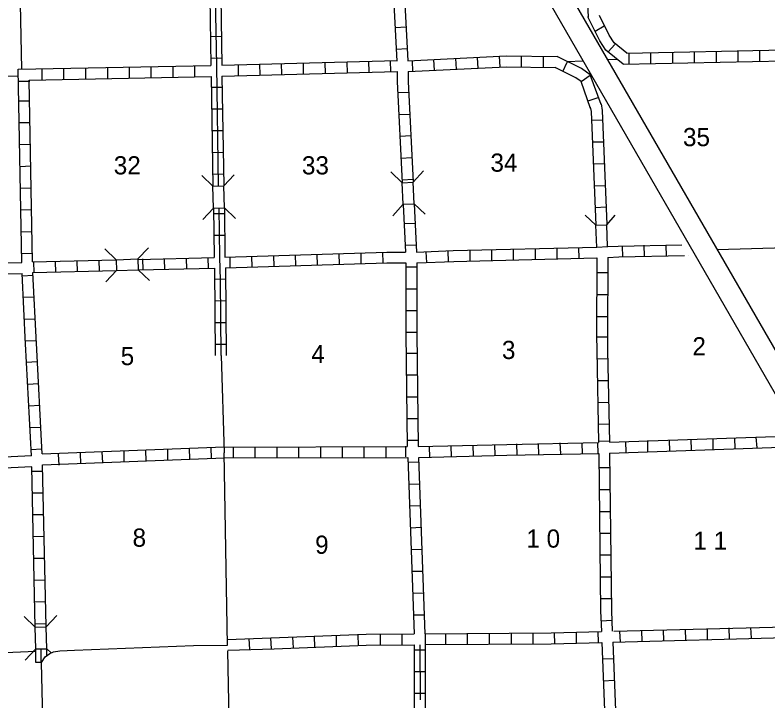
# Model space of a CAD drawing. Extents: x 2058110 to 2407976, y 16174948 to 16550910.
# Drawn here: x 2195746 to 2216451, y 16209240 to 16228092 of the extents above; entities that cross this region are included whole.
import ezdxf

# ---------------------------------------------------------------- set-up
doc = ezdxf.new("R2010")
doc.units = 0
for name, color, linetype in [('L11', 7, 'Continuous'), ('L13', 7, 'Continuous'), ('L14', 7, 'Continuous'), ('L18', 7, 'Continuous'), ('L4', 7, 'Continuous'), ('L5', 7, 'Continuous'), ('L8', 7, 'Continuous')]:
    doc.layers.add(name, color=color, linetype=linetype)

msp = doc.modelspace()

# ---------------------------------------------------------------- linework, layer by layer
at = {"layer": 'L11'}
for p, q in [((2196194, 16215977), (2192271, 16215771)), ((2196210, 16215676), (2192280, 16215467)), ((2206736, 16208338), (2206732, 16209394)), ((2207036, 16208340), (2207033, 16209392))]:
    msp.add_line(p, q, dxfattribs=at)
at = {"layer": 'L13'}
for p, q in [((2212040, 16226867), (2212300, 16226878)), ((2210931, 16226820), (2211364, 16226838)), ((2190748, 16226295), (2195835, 16226426)), ((2215050, 16221652), (2217192, 16221710)), ((2191183, 16210384), (2196316, 16210606)), ((2201590, 16210617), (2201680, 16205208))]:
    msp.add_line(p, q, dxfattribs=at)
msp.add_lwpolyline([(2195825, 16231563), (2195925, 16226605)], dxfattribs=at)
at = {"layer": 'L18'}
for p, q in [((2206390, 16223485), (2206084, 16223781)), ((2206691, 16223501), (2206976, 16223812)), ((2201184, 16223385), (2200878, 16223680)), ((2201485, 16223395), (2201775, 16223701)), ((2201184, 16223385), (2201485, 16223395)), ((2201200, 16222788), (2201184, 16223385)), ((2201501, 16222793), (2201485, 16223395)), ((2206390, 16223485), (2206691, 16223501)), ((2206416, 16222893), (2206390, 16223485)), ((2206717, 16222904), (2206691, 16223501)), ((2201200, 16222788), (2200909, 16222476)), ((2201200, 16222788), (2201501, 16222793)), ((2201501, 16222793), (2201807, 16222503)), ((2206416, 16222893), (2206131, 16222577)), ((2206416, 16222893), (2206717, 16222904)), ((2206717, 16222904), (2207023, 16222619)), ((2211717, 16222313), (2211427, 16222593)), ((2212018, 16222329), (2212250, 16222593)), ((2211717, 16222313), (2212018, 16222329)), ((2212039, 16221727), (2212018, 16222329)), ((2211744, 16221711), (2211717, 16222313)), ((2211749, 16221711), (2212050, 16221727)), ((2198523, 16221368), (2198217, 16221663)), ((2199125, 16221389), (2199415, 16221695)), ((2198523, 16221368), (2199125, 16221389)), ((2198523, 16221368), (2198533, 16221072)), ((2199125, 16221389), (2199135, 16221088)), ((2198533, 16221072), (2199135, 16221088)), ((2199135, 16221088), (2199442, 16220792)), ((2198533, 16221072), (2198243, 16220760)), ((2196300, 16211272), (2195994, 16211563)), ((2196601, 16211277), (2196891, 16211584)), ((2196300, 16211272), (2196601, 16211277)), ((2196316, 16210670), (2196300, 16211272)), ((2196617, 16210675), (2196601, 16211277)), ((2196316, 16210670), (2196026, 16210359)), ((2196316, 16210670), (2196617, 16210675)), ((2196737, 16210562), (2196617, 16210675))]:
    msp.add_line(p, q, dxfattribs=at)
at = {"layer": 'L4'}
for p, q in [((2201413, 16218738), (2201498, 16216060)), ((2201590, 16210776), (2201498, 16216060)), ((2197382, 16210638), (2200651, 16210760)), ((2200651, 16210760), (2201590, 16210776)), ((2196527, 16207835), (2196477, 16210295))]:
    msp.add_line(p, q, dxfattribs=at)
msp.add_lwpolyline([(2196477, 16210295), (2196574, 16210450), (2196704, 16210548), (2196805, 16210589), (2196973, 16210621), (2197382, 16210638)], dxfattribs=at)
at = {"layer": 'L5'}
for p, q in [((2209045, 16232056), (2217268, 16217809)), ((2208369, 16232027), (2216748, 16217509))]:
    msp.add_line(p, q, dxfattribs=at)
at = {"layer": 'L8'}
for p, q in [((2201057, 16231679), (2201131, 16226705)), ((2201207, 16231682), (2201281, 16226707)), ((2201357, 16231687), (2201431, 16226711)), ((2206117, 16229256), (2206249, 16226821)), ((2206416, 16229272), (2206548, 16226838)), ((2206200, 16227751), (2206501, 16227772)), ((2211701, 16227651), (2211950, 16227793)), ((2201120, 16227504), (2201418, 16227508)), ((2206231, 16227154), (2206532, 16227170)), ((2212060, 16227081), (2212240, 16227286)), ((2212572, 16227044), (2216907, 16227139)), ((2214431, 16226785), (2214431, 16227086)), ((2215033, 16226795), (2215033, 16227096)), ((2215635, 16226811), (2215635, 16227112)), ((2216231, 16226822), (2216231, 16227118)), ((2201129, 16226907), (2201427, 16226912)), ((2207884, 16226605), (2207868, 16226901)), ((2208486, 16226626), (2208465, 16226927)), ((2209083, 16226663), (2209067, 16226959)), ((2209674, 16226663), (2209674, 16226959)), ((2210276, 16226653), (2210276, 16226954)), ((2212636, 16226743), (2212636, 16227044)), ((2213232, 16226764), (2213232, 16227059)), ((2213834, 16226769), (2213834, 16227070)), ((2199484, 16226679), (2199484, 16226378)), ((2200086, 16226685), (2200086, 16226389)), ((2200682, 16226700), (2200682, 16226405)), ((2201281, 16226707), (2201335, 16223393)), ((2201431, 16226711), (2206253, 16226843)), ((2201886, 16226426), (2201886, 16226727)), ((2202483, 16226447), (2202477, 16226743)), ((2203085, 16226463), (2203074, 16226764)), ((2203681, 16226468), (2203676, 16226769)), ((2204283, 16226484), (2204273, 16226785)), ((2204885, 16226505), (2204875, 16226801)), ((2205482, 16226521), (2205476, 16226822)), ((2206084, 16226537), (2206073, 16226838)), ((2206686, 16226537), (2206675, 16226838)), ((2207282, 16226568), (2207266, 16226869)), ((2210809, 16226542), (2210925, 16226801)), ((2212466, 16226743), (2216918, 16226838)), ((2196485, 16226611), (2196485, 16226310)), ((2197081, 16226626), (2197081, 16226326)), ((2197683, 16226637), (2197683, 16226336)), ((2198285, 16226653), (2198285, 16226352)), ((2198882, 16226663), (2198882, 16226362)), ((2201436, 16226410), (2206258, 16226542)), ((2195851, 16226278), (2196152, 16226278)), ((2201136, 16226404), (2201185, 16223391)), ((2201436, 16226410), (2201485, 16223395)), ((2211311, 16226262), (2211559, 16226436)), ((2201142, 16226108), (2201440, 16226113)), ((2206274, 16225961), (2206575, 16225972)), ((2195851, 16225734), (2196152, 16225734)), ((2211506, 16225734), (2211786, 16225829)), ((2201151, 16225511), (2201450, 16225516)), ((2206300, 16225359), (2206601, 16225370)), ((2195857, 16225138), (2196157, 16225143)), ((2211601, 16225201), (2211902, 16225211)), ((2201161, 16224915), (2201459, 16224920)), ((2206332, 16224763), (2206633, 16224778)), ((2211627, 16224604), (2211923, 16224609)), ((2195867, 16224536), (2196168, 16224546)), ((2201171, 16224318), (2201469, 16224323)), ((2206358, 16224161), (2206659, 16224177)), ((2211649, 16224002), (2211950, 16224013)), ((2195883, 16223934), (2196184, 16223944)), ((2201180, 16223722), (2201479, 16223727)), ((2206390, 16223559), (2206691, 16223580)), ((2211675, 16223400), (2211976, 16223411)), ((2195894, 16223337), (2196194, 16223342)), ((2195899, 16222735), (2196200, 16222746)), ((2201201, 16222790), (2201217, 16221429)), ((2201351, 16222791), (2201367, 16221434)), ((2201501, 16222793), (2201517, 16221436)), ((2211701, 16222804), (2212002, 16222820)), ((2201502, 16222629), (2201203, 16222626)), ((2206448, 16222360), (2206744, 16222376)), ((2195915, 16222138), (2196216, 16222144)), ((2201509, 16222033), (2201210, 16222029)), ((2206474, 16221764), (2206775, 16221779)), ((2211258, 16221404), (2211253, 16221705)), ((2212456, 16221447), (2212451, 16221742)), ((2213058, 16221463), (2213048, 16221764)), ((2213660, 16221468), (2213650, 16221769)), ((2195925, 16221537), (2196226, 16221547)), ((2203465, 16221204), (2203460, 16221505)), ((2204067, 16221220), (2204056, 16221521)), ((2204669, 16221236), (2204658, 16221537)), ((2205265, 16221251), (2205260, 16221552)), ((2205867, 16221278), (2205857, 16221579)), ((2207066, 16221288), (2207050, 16221584)), ((2207668, 16221309), (2207652, 16221610)), ((2208259, 16221325), (2208259, 16221626)), ((2208861, 16221346), (2208861, 16221642)), ((2209457, 16221362), (2209457, 16221663)), ((2210059, 16221378), (2210059, 16221679)), ((2210656, 16221389), (2210651, 16221684)), ((2193502, 16221236), (2195936, 16221294)), ((2196226, 16221309), (2198518, 16221362)), ((2196268, 16221014), (2196258, 16221309)), ((2196865, 16221019), (2196860, 16221320)), ((2197467, 16221035), (2197456, 16221336)), ((2198069, 16221051), (2198058, 16221352)), ((2199119, 16221378), (2201217, 16221429)), ((2199267, 16221088), (2199257, 16221389)), ((2199869, 16221093), (2199859, 16221394)), ((2200466, 16221109), (2200461, 16221410)), ((2201068, 16221130), (2201057, 16221426)), ((2201664, 16221146), (2201659, 16221447)), ((2202266, 16221162), (2202261, 16221463)), ((2202868, 16221188), (2202858, 16221478)), ((2211749, 16221420), (2211736, 16219286)), ((2212050, 16221426), (2212036, 16219303)), ((2214257, 16221484), (2214257, 16221487)), ((2199135, 16221088), (2201229, 16221135)), ((2206490, 16221278), (2206490, 16219329)), ((2206490, 16221172), (2206791, 16221172)), ((2206791, 16221278), (2206791, 16219329)), ((2193502, 16220935), (2195941, 16220993)), ((2196036, 16219044), (2195941, 16220993)), ((2195941, 16220929), (2196242, 16220945)), ((2196231, 16221014), (2198533, 16221072)), ((2196332, 16219060), (2196231, 16221014)), ((2211749, 16221014), (2212050, 16221014)), ((2201232, 16220834), (2201531, 16220842)), ((2206490, 16220570), (2206791, 16220570)), ((2195978, 16220338), (2196274, 16220343)), ((2211749, 16220412), (2212050, 16220412)), ((2201239, 16220240), (2201537, 16220243)), ((2206490, 16219968), (2206791, 16219968)), ((2195999, 16219736), (2196300, 16219747)), ((2201245, 16219643), (2201543, 16219646)), ((2211749, 16219810), (2212050, 16219810)), ((2206490, 16219372), (2206791, 16219372)), ((2206490, 16219345), (2206532, 16216230)), ((2206791, 16219345), (2206833, 16216230)), ((2211733, 16219250), (2212018, 16219250)), ((2211736, 16219286), (2211744, 16218870)), ((2212036, 16219303), (2212039, 16218870)), ((2196036, 16219134), (2196326, 16219145)), ((2196194, 16215977), (2196036, 16219055)), ((2196490, 16216029), (2196332, 16219071)), ((2201250, 16219047), (2201549, 16219050)), ((2206501, 16218801), (2206802, 16218801)), ((2211744, 16218870), (2211791, 16216346)), ((2212039, 16218870), (2212092, 16216351)), ((2211749, 16218643), (2212050, 16218654)), ((2196057, 16218553), (2196358, 16218569)), ((2206506, 16218205), (2206807, 16218205)), ((2211759, 16218046), (2212060, 16218052)), ((2196094, 16217951), (2196390, 16217967)), ((2206517, 16217603), (2206818, 16217603)), ((2196126, 16217355), (2196427, 16217371)), ((2211775, 16217444), (2212076, 16217455)), ((2206527, 16217001), (2206823, 16217001)), ((2196152, 16216753), (2196448, 16216769)), ((2211786, 16216843), (2212082, 16216853)), ((2206532, 16216404), (2206833, 16216404)), ((2209267, 16216293), (2211791, 16216346)), ((2210751, 16216029), (2210740, 16216330)), ((2211348, 16216035), (2211342, 16216336)), ((2211786, 16216045), (2211775, 16216346)), ((2211802, 16216378), (2212097, 16216388)), ((2212092, 16216351), (2216652, 16216510)), ((2212551, 16216072), (2212541, 16216367)), ((2213148, 16216093), (2213143, 16216394)), ((2213750, 16216109), (2213739, 16216410)), ((2214352, 16216135), (2214341, 16216436)), ((2214948, 16216151), (2214943, 16216452)), ((2215550, 16216172), (2215540, 16216468)), ((2216152, 16216193), (2216131, 16216494)), ((2196184, 16216151), (2196485, 16216172)), ((2196490, 16216029), (2201493, 16216225)), ((2199352, 16215834), (2199341, 16216135)), ((2199948, 16215860), (2199943, 16216161)), ((2200550, 16215887), (2200540, 16216188)), ((2201152, 16215903), (2201142, 16216204)), ((2201493, 16216219), (2206532, 16216230)), ((2201749, 16215919), (2201749, 16216220)), ((2202351, 16215919), (2202351, 16216220)), ((2202953, 16215919), (2202953, 16216220)), ((2203549, 16215919), (2203549, 16216220)), ((2204151, 16215929), (2204151, 16216230)), ((2204748, 16215929), (2204748, 16216230)), ((2205350, 16215929), (2205350, 16216230)), ((2205952, 16215929), (2205952, 16216230)), ((2206490, 16215945), (2206490, 16216246)), ((2206833, 16216230), (2209267, 16216293)), ((2207150, 16215934), (2207140, 16216235)), ((2207752, 16215950), (2207741, 16216251)), ((2208349, 16215971), (2208343, 16216267)), ((2208951, 16215987), (2208940, 16216288)), ((2209552, 16216003), (2209542, 16216304)), ((2210149, 16216014), (2210144, 16216309)), ((2212097, 16216051), (2216813, 16216216)), ((2196501, 16215728), (2201501, 16215924)), ((2196960, 16215718), (2196944, 16216019)), ((2197557, 16215755), (2197541, 16216051)), ((2198159, 16215787), (2198143, 16216088)), ((2198750, 16215813), (2198745, 16216109)), ((2201501, 16215918), (2206543, 16215929)), ((2206543, 16215929), (2206717, 16211087)), ((2206844, 16215934), (2207018, 16211087)), ((2206849, 16215929), (2209267, 16215992)), ((2209267, 16215992), (2211802, 16216045)), ((2196601, 16211288), (2196501, 16215728)), ((2206548, 16215802), (2206849, 16215813)), ((2196300, 16211272), (2196210, 16215676)), ((2196210, 16215560), (2196511, 16215560)), ((2211807, 16215655), (2212108, 16215655)), ((2206575, 16215200), (2206876, 16215211)), ((2196216, 16214963), (2196517, 16214963)), ((2211818, 16215053), (2212118, 16215053)), ((2206590, 16214604), (2206891, 16214609)), ((2196231, 16214361), (2196532, 16214361)), ((2211818, 16214451), (2212118, 16214451)), ((2206617, 16214002), (2206918, 16214012)), ((2211823, 16213854), (2212124, 16213854)), ((2196253, 16213759), (2196548, 16213770)), ((2206633, 16213405), (2206934, 16213411)), ((2211833, 16213252), (2212134, 16213252)), ((2196258, 16213162), (2196559, 16213168)), ((2206659, 16212803), (2206960, 16212809)), ((2211844, 16212650), (2212140, 16212650)), ((2196274, 16212560), (2196575, 16212571)), ((2206686, 16212201), (2206981, 16212212)), ((2196284, 16211964), (2196585, 16211969)), ((2211849, 16212054), (2212150, 16212054)), ((2206701, 16211605), (2207002, 16211610)), ((2196300, 16211362), (2196601, 16211367)), ((2211860, 16211446), (2212161, 16211462)), ((2211791, 16210844), (2211786, 16211145)), ((2212208, 16211161), (2217376, 16211292)), ((2212393, 16210860), (2212382, 16211161)), ((2212990, 16210876), (2212984, 16211177)), ((2213592, 16210892), (2213581, 16211193)), ((2214193, 16210913), (2214183, 16211209)), ((2214790, 16210929), (2214785, 16211230)), ((2215392, 16210945), (2215381, 16211246)), ((2215994, 16210961), (2215983, 16211262)), ((2202198, 16210654), (2202182, 16210955)), ((2202800, 16210675), (2202784, 16210976)), ((2203401, 16210697), (2203386, 16210992)), ((2203993, 16210718), (2203982, 16211019)), ((2204589, 16210744), (2204584, 16211034)), ((2205191, 16210760), (2205186, 16211061)), ((2205793, 16210776), (2205793, 16211077)), ((2206390, 16210776), (2206390, 16211077)), ((2207034, 16210797), (2207034, 16211093)), ((2207594, 16210797), (2207594, 16211093)), ((2208190, 16210797), (2208190, 16211093)), ((2208792, 16210802), (2208792, 16211103)), ((2209394, 16210802), (2209394, 16211103)), ((2209991, 16210813), (2209991, 16211114)), ((2210593, 16210813), (2210582, 16211114)), ((2211189, 16210829), (2211184, 16211130)), ((2212182, 16210860), (2217384, 16210996)), ((2206732, 16209394), (2206728, 16210785)), ((2206878, 16210785), (2206883, 16209267)), ((2207033, 16209392), (2207029, 16210787)), ((2211881, 16210844), (2212050, 16206826)), ((2212182, 16210860), (2212351, 16206842)), ((2196316, 16210295), (2196316, 16210670)), ((2196466, 16210295), (2196466, 16210670)), ((2196616, 16210482), (2196616, 16210670)), ((2201601, 16210638), (2202868, 16210675)), ((2207028, 16210636), (2206729, 16210635)), ((2211902, 16210396), (2212198, 16210411)), ((2196477, 16210295), (2196317, 16210295)), ((2207029, 16210039), (2206731, 16210038)), ((2211923, 16209794), (2212224, 16209810)), ((2207031, 16209442), (2206733, 16209442))]:
    msp.add_line(p, q, dxfattribs=at)
for points in [[(2211475, 16232105), (2211458, 16229029), (2211506, 16228036)], [(2212466, 16226743), (2211992, 16227128), (2211823, 16227387), (2211501, 16228047)], [(2212572, 16227044), (2212219, 16227329), (2212082, 16227535), (2211818, 16228084)], [(2206548, 16226838), (2209252, 16226970), (2210655, 16226954)], [(2211860, 16225634), (2211559, 16226447), (2211326, 16226626), (2210655, 16226954)], [(2195835, 16226605), (2201131, 16226705)], [(2206559, 16226537), (2209252, 16226669), (2210599, 16226652)], [(2195936, 16221294), (2195835, 16226605)], [(2206258, 16226542), (2206258, 16226267), (2206390, 16223485)], [(2206559, 16226537), (2206559, 16226267), (2206691, 16223501)], [(2211575, 16225528), (2211311, 16226262), (2211168, 16226368), (2210599, 16226652)], [(2196226, 16221309), (2196136, 16226304), (2201136, 16226404)], [(2211860, 16225655), (2211891, 16225470), (2212018, 16222334)], [(2211564, 16225560), (2211590, 16225438), (2211717, 16222313)], [(2206416, 16222888), (2206485, 16221579)], [(2206717, 16222904), (2206786, 16221579)], [(2206786, 16221579), (2207794, 16221621), (2211744, 16221711)], [(2212039, 16221727), (2212335, 16221742), (2214087, 16221778)], [(2201517, 16221436), (2205967, 16221579), (2206485, 16221579)], [(2201367, 16221434), (2201382, 16220802), (2201403, 16218738)], [(2206791, 16221278), (2207810, 16221320), (2211749, 16221420)], [(2212050, 16221426), (2212351, 16221447), (2214152, 16221479)], [(2201229, 16221135), (2201253, 16218736)], [(2201529, 16221146), (2205967, 16221278), (2206490, 16221278)], [(2201529, 16221146), (2201553, 16218739)], [(2211802, 16216045), (2211849, 16211721), (2211876, 16211151)], [(2212097, 16216051), (2212150, 16211721), (2212166, 16211161)], [(2207018, 16211087), (2210492, 16211114), (2211876, 16211151)], [(2201588, 16210929), (2205403, 16211071), (2206717, 16211087)], [(2202868, 16210675), (2205403, 16210770), (2206728, 16210785)], [(2207029, 16210787), (2210492, 16210813), (2211881, 16210844)]]:
    msp.add_lwpolyline(points, dxfattribs=at)

# ---------------------------------------------------------------- texts
at = {"layer": 'L14'}
for s, p in [('35', (2214114, 16224488)), ('32', (2198460, 16223712)), ('33', (2203634, 16223712)), ('34', (2208819, 16223786)), ('2', (2214373, 16218738)), ('4', (2203892, 16218527)), ('3', (2209135, 16218638)), ('5', (2198650, 16218469)), ('8', (2198977, 16213479)), ('1 0', (2209806, 16213453)), ('1 1', (2214399, 16213395)), ('9', (2203998, 16213284))]:
    msp.add_text(s, height=500, rotation=359.9999, dxfattribs=at).set_placement(p)

doc.saveas('drawing.dxf')
